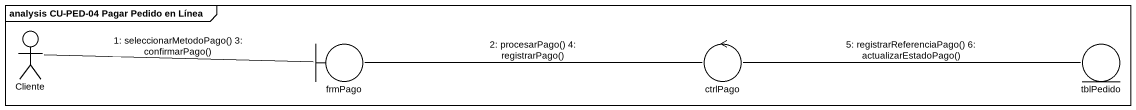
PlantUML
@startuml
mainframe analysis CU-PED-04 Pagar Pedido en Línea
actor Cliente
boundary frmPago
control ctrlPago
entity tblPedido
Cliente -right- frmPago : 1: seleccionarMetodoPago() 3: confirmarPago()
frmPago -right- ctrlPago : 2: procesarPago() 4: registrarPago()
ctrlPago -right- tblPedido : 5: registrarReferenciaPago() 6: actualizarEstadoPago()
@enduml
